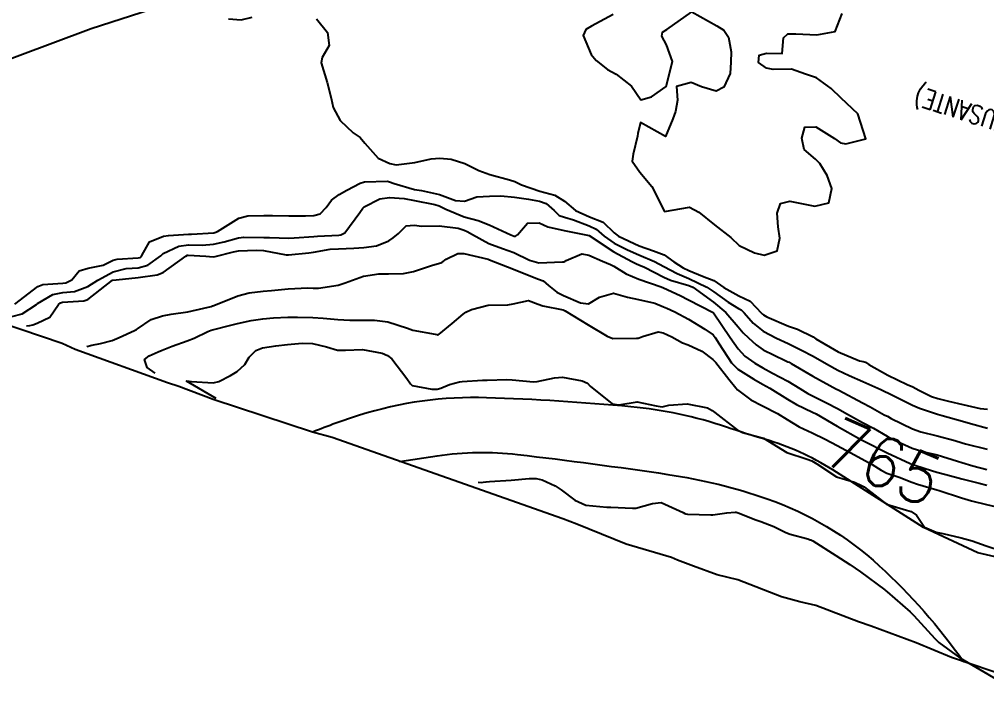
# Model space of a CAD drawing. Header units: metres. Extents: x 298520 to 308411, y 7433745 to 7450750.
# Drawn here: x 304137.5 to 304214.8, y 7439712.5 to 7439766.2 of the extents above; entities that cross this region are included whole.
import ezdxf
from ezdxf.enums import TextEntityAlignment as Align

# ---------------------------------------------------------------- set-up
doc = ezdxf.new("R2010")
doc.units = ezdxf.units.M
doc.header["$LTSCALE"] = 10
for name, color, linetype in [('Area', 45, 'Continuous'), ('Cotas', 45, 'Continuous'), ('Curvas de Nivel 1m', 11, 'Continuous'), ('Curvas de Nivel 5m', 15, 'Continuous'), ('TEXTO', 45, 'Continuous'), ('Vias Primárias', 230, 'Continuous')]:
    doc.layers.add(name, color=color, linetype=linetype)
doc.styles.add('ROMANS', font='romans', dxfattribs={"height": 0.2})
doc.styles.add('Style-STANDARD', font='STANDARD.shx')

msp = doc.modelspace()

# ---------------------------------------------------------------- linework, layer by layer
at = {"layer": 'Area'}
msp.add_polyline3d([(304216.702, 7439713.598, 766.18), (304211.988, 7439715.182, 766.202), (304209.16, 7439716.357, 766.071), (304205.568, 7439717.686, 766.612), (304204.569, 7439718.033, 766.822), (304201.152, 7439719.339, 767.283), (304199.861, 7439719.629, 769.624), (304198.404, 7439720.046, 769.812), (304194.915, 7439721.398, 770.403), (304193.275, 7439721.803, 770.213), (304191.373, 7439722.475, 770.242), (304190.09, 7439722.965, 770.25), (304189.621, 7439723.185, 770.231), (304186, 7439724.236, 769.862), (304182.066, 7439725.846, 768.241), (304180.943, 7439726.265, 766.952), (304162.503, 7439732.748, 770.943), (304160.945, 7439733.19, 768.003), (304153.003, 7439735.797, 774.762), (304150.267, 7439736.822, 773.303), (304149.348, 7439737.136, 764.873), (304141.965, 7439739.792, 763.351), (304140.937, 7439740.282, 763.281), (304132.647, 7439743.056, 760.513)], dxfattribs=at)
at = {"layer": 'Curvas de Nivel 1m', "flags": 128}
for points, elevation in [([(304184.947, 7439766.542), (304183.24, 7439765.611), (304182.772, 7439765.341), (304182.556, 7439764.877), (304183.21, 7439763.345), (304183.603, 7439762.864), (304184.51, 7439762.164), (304185.192, 7439761.781), (304186.416, 7439760.828), (304187.172, 7439759.743), (304188.008, 7439759.978), (304189.183, 7439760.8), (304189.705, 7439762.792), (304189.223, 7439764.135), (304188.841, 7439764.804), (304188.894, 7439765.146), (304189.238, 7439765.343), (304191.253, 7439766.77), (304193.242, 7439765.649), (304193.795, 7439765.298), (304194.175, 7439764.736), (304194.382, 7439763.566), (304194.37, 7439762.732), (304194.305, 7439761.844), (304193.806, 7439760.741), (304193.18, 7439760.415), (304192.016, 7439760.762), (304191.186, 7439761.103), (304190.018, 7439760.787), (304190.09, 7439759.704), (304189.942, 7439758.788), (304189.738, 7439758.207), (304189.133, 7439756.8), (304187.149, 7439757.918), (304186.926, 7439757.032), (304186.9, 7439756.822), (304186.559, 7439755.385), (304186.477, 7439754.826), (304187.1, 7439753.966), (304188.06, 7439752.81), (304189.063, 7439750.8), (304191.067, 7439751.145), (304191.805, 7439750.763), (304193.053, 7439749.76), (304194.353, 7439748.737), (304195.034, 7439748.105), (304196.238, 7439747.498), (304197.022, 7439747.331), (304198.057, 7439747.66), (304198.279, 7439748.688), (304198.151, 7439749.59), (304198.063, 7439750.69), (304198.32, 7439751.438), (304199.072, 7439751.624), (304199.871, 7439751.468), (304201.069, 7439751.237), (304202.197, 7439751.514), (304202.437, 7439752.636), (304202.046, 7439753.693), (304201.481, 7439754.646), (304201.116, 7439755.003), (304200.225, 7439755.765), (304200.035, 7439756.666), (304200.273, 7439757.536), (304201.147, 7439757.587), (304202.635, 7439756.635), (304203.13, 7439756.308), (304203.546, 7439756.209), (304205.133, 7439756.61), (304204.495, 7439758.617), (304203.175, 7439759.858), (304202.363, 7439760.638), (304201.191, 7439761.482), (304200.321, 7439761.79), (304199.198, 7439762.18), (304197.731, 7439762.161), (304197.198, 7439762.251), (304196.561, 7439762.706), (304196.629, 7439763.289), (304197.214, 7439763.448), (304198.465, 7439763.437), (304198.563, 7439764.687), (304198.923, 7439764.996), (304199.236, 7439765.004), (304199.551, 7439764.99), (304201.236, 7439764.91), (304202.693, 7439765.181), (304203.253, 7439766.63)], 759), ([(304137.15, 7439743.417), (304138.987, 7439744.818), (304139.401, 7439744.973), (304140.99, 7439745.092), (304141.234, 7439745.124), (304141.701, 7439745.363), (304142.284, 7439746.073), (304143.002, 7439746.276), (304144.211, 7439746.538), (304145.009, 7439746.913), (304145.323, 7439747.004), (304147.011, 7439747.107), (304147.167, 7439747.142), (304147.31, 7439747.297), (304147.922, 7439748.399), (304149.036, 7439748.838), (304149.422, 7439748.89), (304151.039, 7439748.997), (304151.28, 7439749.007), (304153.041, 7439749.115), (304153.137, 7439749.133), (304153.343, 7439749.226), (304155.054, 7439750.276), (304155.77, 7439750.478), (304157.056, 7439750.5), (304157.728, 7439750.501), (304159.056, 7439750.475), (304160.371, 7439750.455), (304161.056, 7439750.486), (304161.552, 7439750.631), (304162.027, 7439751.12), (304162.463, 7439751.725), (304163.079, 7439752.159), (304163.669, 7439752.516), (304164.742, 7439753.085), (304165.094, 7439753.178), (304166.934, 7439753.222), (304167.094, 7439753.182), (304167.458, 7439753.056), (304169.086, 7439752.574), (304169.639, 7439752.477), (304171.08, 7439752.17), (304172.372, 7439751.698), (304173.073, 7439751.632), (304174.07, 7439751.984), (304175.079, 7439752.035), (304175.981, 7439752.05), (304177.078, 7439751.969), (304178.2, 7439751.805), (304179.073, 7439751.624), (304179.596, 7439751.44), (304180.24, 7439750.902), (304180.65, 7439750.487), (304181.058, 7439750.365), (304181.789, 7439750.149), (304183.051, 7439749.657), (304183.593, 7439749.406), (304184.252, 7439748.852), (304185.034, 7439748.271), (304186.105, 7439747.751), (304187.021, 7439747.362), (304188.266, 7439746.807), (304189.009, 7439746.409), (304190.071, 7439745.851), (304191, 7439745.46), (304192.431, 7439744.756), (304192.989, 7439744.394), (304194.139, 7439743.58), (304194.976, 7439743.069), (304195.194, 7439742.945), (304195.434, 7439742.723), (304196.142, 7439741.9), (304196.948, 7439741.257), (304198.011, 7439740.689), (304198.939, 7439740.26), (304200.011, 7439739.742), (304200.929, 7439739.254), (304202.015, 7439738.639), (304202.916, 7439738.148), (304203.819, 7439737.711), (304204.902, 7439737.229), (304206.346, 7439736.588), (304206.719, 7439736.411), (304206.89, 7439736.327), (304207.341, 7439736.123), (304208.881, 7439735.343), (304209.43, 7439735.103), (304210.874, 7439734.632), (304211.24, 7439734.526), (304212.868, 7439734.054), (304213.494, 7439733.873), (304214.858, 7439733.494)], 761), ([(304136.916, 7439742.437), (304137.731, 7439742.639), (304138.874, 7439743.391), (304138.974, 7439743.47), (304140.183, 7439744.175), (304140.983, 7439744.329), (304141.912, 7439744.432), (304142.988, 7439744.83), (304143.785, 7439745.338), (304145, 7439746.005), (304146.055, 7439746.257), (304147.003, 7439746.325), (304147.782, 7439746.516), (304148.814, 7439747.282), (304148.914, 7439747.381), (304149.015, 7439747.451), (304150.253, 7439748.034), (304151.026, 7439748.149), (304152.132, 7439748.133), (304153.027, 7439748.192), (304153.867, 7439748.381), (304155.036, 7439748.712), (304155.459, 7439748.774), (304157.036, 7439748.746), (304157.488, 7439748.723), (304159.036, 7439748.689), (304159.48, 7439748.709), (304161.038, 7439748.813), (304161.331, 7439748.834), (304163.04, 7439748.931), (304163.198, 7439748.951), (304163.518, 7439749.103), (304164.712, 7439750.738), (304164.955, 7439751.082), (304165.012, 7439751.132), (304165.064, 7439751.172), (304166.324, 7439751.818), (304167.076, 7439751.936), (304168.273, 7439751.85), (304169.073, 7439751.699), (304170.722, 7439751.362), (304171.067, 7439751.265), (304171.588, 7439751.005), (304173.057, 7439750.396), (304174.172, 7439750.091), (304175.051, 7439749.737), (304176.781, 7439748.943), (304177.042, 7439748.846), (304177.152, 7439748.829), (304177.318, 7439748.937), (304178.111, 7439749.871), (304179.053, 7439749.9), (304179.736, 7439749.596), (304181.047, 7439749.288), (304183.029, 7439748.884), (304185.024, 7439747.594), (304186.462, 7439746.826), (304186.819, 7439746.631), (304187.01, 7439746.546), (304187.461, 7439746.363), (304189.001, 7439745.567), (304189.544, 7439745.337), (304190.994, 7439744.913), (304191.312, 7439744.767), (304192.981, 7439743.577), (304193.972, 7439742.74), (304194.956, 7439741.6), (304195.352, 7439741.129), (304195.767, 7439740.718), (304196.378, 7439740.149), (304196.934, 7439739.776), (304198.687, 7439738.921), (304198.924, 7439738.81), (304199.012, 7439738.767), (304199.176, 7439738.676), (304200.908, 7439737.667), (304202.805, 7439736.631), (304202.892, 7439736.582), (304202.991, 7439736.53), (304204.882, 7439735.521), (304205.479, 7439735.201), (304206.619, 7439734.584), (304206.788, 7439734.497), (304206.872, 7439734.452), (304207.159, 7439734.288), (304208.862, 7439733.465), (304209.535, 7439733.225), (304210.857, 7439732.907), (304212.248, 7439732.516), (304212.85, 7439732.324), (304213.109, 7439732.248), (304214.836, 7439731.821)], 762), ([(304138.093, 7439741.69), (304138.353, 7439741.695), (304138.589, 7439741.755), (304138.951, 7439741.9), (304139.955, 7439742.383), (304140.634, 7439743.373), (304140.816, 7439743.53), (304140.975, 7439743.564), (304142.664, 7439743.665), (304142.977, 7439743.784), (304144.962, 7439745.32), (304144.993, 7439745.335), (304146.773, 7439745.524), (304146.995, 7439745.543), (304148.531, 7439745.751), (304149, 7439745.945), (304150.817, 7439747.253), (304150.945, 7439747.32), (304151.014, 7439747.33), (304152.418, 7439747.236), (304153.013, 7439747.199), (304153.165, 7439747.228), (304154.627, 7439747.597), (304155.02, 7439747.663), (304156.473, 7439747.733), (304157.021, 7439747.689), (304158.824, 7439747.354), (304159.016, 7439747.346), (304160.633, 7439747.521), (304161.02, 7439747.577), (304162.34, 7439747.8), (304163.024, 7439747.843), (304164.235, 7439747.882), (304165.026, 7439747.934), (304166.04, 7439748.058), (304167.034, 7439748.48), (304167.389, 7439748.705), (304167.795, 7439749.052), (304168.416, 7439749.679), (304169.05, 7439749.721), (304169.663, 7439749.645), (304171.049, 7439749.665), (304172.574, 7439749.468), (304173.046, 7439749.319), (304173.285, 7439749.226), (304173.714, 7439748.98), (304175.032, 7439748.248), (304176.126, 7439747.849), (304177.022, 7439747.543), (304178.269, 7439746.927), (304179.011, 7439746.714), (304180.914, 7439746.794), (304181.012, 7439746.8), (304181.093, 7439746.808), (304181.213, 7439746.888), (304182.467, 7439747.43), (304183.02, 7439747.313), (304184.108, 7439746.854), (304184.751, 7439746.585), (304185.009, 7439746.441), (304186.001, 7439745.833), (304186.999, 7439745.403), (304188.794, 7439744.802), (304188.992, 7439744.721), (304190.299, 7439744.094), (304190.983, 7439743.763), (304192.94, 7439742.75), (304192.972, 7439742.72), (304194.317, 7439740.736), (304194.934, 7439739.839), (304195.471, 7439739.264), (304196.268, 7439738.71), (304196.917, 7439738.335), (304197.695, 7439737.908), (304198.902, 7439737.253), (304199.876, 7439736.665), (304200.52, 7439736.286), (304200.887, 7439736.089), (304201.991, 7439735.53), (304202.877, 7439735.07), (304203.67, 7439734.622), (304204.866, 7439733.968), (304205.769, 7439733.504), (304206.856, 7439732.879), (304207.386, 7439732.575), (304208.843, 7439731.899), (304209.77, 7439731.615), (304210.836, 7439731.373), (304212.462, 7439730.88), (304212.827, 7439730.759), (304213.696, 7439730.501), (304214.82, 7439730.202)], 763), ([(304142.903, 7439740.02), (304143.319, 7439740.146), (304143.988, 7439740.278), (304144.935, 7439740.503), (304145.502, 7439740.749), (304146.723, 7439741.302), (304146.87, 7439741.374), (304146.945, 7439741.44), (304148.046, 7439742.199), (304148.961, 7439742.48), (304149.634, 7439742.599), (304150.966, 7439742.808), (304151.333, 7439742.881), (304152.831, 7439743.231), (304152.936, 7439743.267), (304152.973, 7439743.28), (304153.048, 7439743.303), (304154.982, 7439744.063), (304155.871, 7439744.304), (304156.985, 7439744.438), (304157.66, 7439744.499), (304158.988, 7439744.623), (304160.567, 7439744.714), (304160.989, 7439744.698), (304161.425, 7439744.69), (304162.991, 7439744.916), (304163.533, 7439745.102), (304164.999, 7439745.655), (304166.226, 7439745.842), (304167.001, 7439745.821), (304168.196, 7439745.853), (304169.003, 7439746.032), (304170.513, 7439746.523), (304171.009, 7439746.648), (304171.268, 7439746.75), (304171.623, 7439747.004), (304172.551, 7439747.464), (304173.02, 7439747.457), (304174.973, 7439747.001), (304175.013, 7439746.991), (304175.082, 7439746.959), (304177.006, 7439746.209), (304178.241, 7439745.687), (304178.998, 7439745.416), (304179.36, 7439745.278), (304179.792, 7439744.908), (304180.454, 7439744.365), (304180.985, 7439744.099), (304182.35, 7439743.505), (304182.979, 7439743.437), (304183.87, 7439743.975), (304184.987, 7439744.287), (304186.108, 7439743.957), (304186.983, 7439743.79), (304188.29, 7439743.496), (304188.977, 7439743.206), (304189.258, 7439743.078), (304189.887, 7439742.786), (304190.965, 7439742.219), (304192.285, 7439741.424), (304192.946, 7439740.951), (304193.12, 7439740.748), (304193.433, 7439740.25), (304194.418, 7439738.735), (304194.915, 7439738.212), (304196.192, 7439737.422), (304196.898, 7439737.033), (304197.478, 7439736.694), (304198.884, 7439735.816), (304199.615, 7439735.404), (304200.874, 7439734.797), (304201.165, 7439734.647), (304202.863, 7439733.679), (304204.747, 7439732.611), (304204.852, 7439732.553), (304204.968, 7439732.491), (304206.837, 7439731.543), (304208.696, 7439730.69), (304208.824, 7439730.642), (304209.07, 7439730.556), (304210.401, 7439730.118), (304210.818, 7439729.999), (304211.532, 7439729.807), (304212.812, 7439729.458), (304214.195, 7439729.11), (304214.808, 7439728.96)], 764), ([(304153.253, 7439735.87), (304150.875, 7439737.256), (304150.893, 7439737.278), (304151.264, 7439737.246), (304153.001, 7439737.119), (304153.465, 7439737.221), (304154.389, 7439737.719), (304154.905, 7439738.03), (304155.522, 7439738.586), (304155.875, 7439739.19), (304156.403, 7439739.711), (304156.93, 7439739.925), (304158.019, 7439740.082), (304158.933, 7439740.182), (304160.099, 7439740.307), (304160.934, 7439740.272), (304162.058, 7439739.992), (304162.929, 7439739.746), (304163.564, 7439739.736), (304164.93, 7439739.783), (304166.501, 7439739.49), (304166.926, 7439739.323), (304167.263, 7439739.057), (304168.463, 7439737.481), (304168.758, 7439737.041), (304168.892, 7439736.921), (304170.482, 7439736.61), (304170.889, 7439736.612), (304171.193, 7439736.704), (304171.883, 7439737), (304172.681, 7439737.207), (304172.897, 7439737.231), (304174.531, 7439737.333), (304174.899, 7439737.343), (304176.461, 7439737.382), (304176.899, 7439737.377), (304178.604, 7439737.216), (304178.897, 7439737.222), (304180.273, 7439737.529), (304180.903, 7439737.584), (304182.474, 7439737.3), (304182.896, 7439737.098), (304183.132, 7439736.868), (304184.879, 7439735.448), (304185.412, 7439735.376), (304186.881, 7439735.603), (304188.395, 7439735.287), (304188.877, 7439735.223), (304189.417, 7439735.331), (304190.88, 7439735.454), (304192.49, 7439735.14), (304192.875, 7439734.912), (304193.086, 7439734.748), (304194.859, 7439733.36), (304195.285, 7439733.151), (304196.853, 7439732.744), (304196.96, 7439732.699), (304198.836, 7439731.559), (304200.445, 7439731.04), (304200.827, 7439730.891), (304201.232, 7439730.646), (304202.813, 7439729.616), (304204.233, 7439729.192), (304204.806, 7439728.939), (304205.008, 7439728.81), (304205.266, 7439728.603), (304206.786, 7439727.44), (304208.382, 7439726.961), (304208.777, 7439726.86), (304209.199, 7439726.554), (304209.82, 7439725.6), (304210.759, 7439725.188), (304211.307, 7439725.081), (304212.755, 7439724.755), (304213.649, 7439724.501), (304214.749, 7439724.095), (304215.981, 7439723.708)], 766), ([(304174.183, 7439729.18), (304174.402, 7439729.176), (304174.583, 7439729.194), (304174.806, 7439729.232), (304175.082, 7439729.242), (304176.807, 7439729.34), (304178.245, 7439729.489), (304178.809, 7439729.489), (304179.281, 7439729.386), (304180.331, 7439728.897), (304180.798, 7439728.593), (304181.899, 7439727.766), (304182.78, 7439727.344), (304184.442, 7439727.189), (304184.778, 7439727.186), (304186.493, 7439727.109), (304186.777, 7439727.124), (304188.1, 7439727.49), (304188.785, 7439727.574), (304190.561, 7439726.773), (304190.692, 7439726.691), (304190.772, 7439726.659), (304190.897, 7439726.643), (304192.771, 7439726.589), (304192.927, 7439726.593), (304194.04, 7439726.737), (304194.707, 7439726.798), (304194.774, 7439726.792), (304195.032, 7439726.726), (304196.277, 7439726.216), (304196.766, 7439726.042), (304197.807, 7439725.645), (304198.758, 7439725.169), (304199.109, 7439725.027), (304200.508, 7439724.654), (304200.697, 7439724.595), (304200.752, 7439724.579), (304200.898, 7439724.502), (304202.74, 7439723.326), (304203.872, 7439722.619), (304204.724, 7439722.038), (304206.65, 7439720.581), (304206.681, 7439720.559), (304206.703, 7439720.54), (304206.848, 7439720.432), (304208.686, 7439718.843), (304208.973, 7439718.557), (304210.656, 7439716.718), (304210.827, 7439716.537), (304210.972, 7439716.376), (304212.657, 7439715.174), (304217.262, 7439712.462)], 767)]:
    msp.add_lwpolyline(points, dxfattribs=dict(at, elevation=elevation))
at = {"layer": 'Curvas de Nivel 5m', "flags": 128}
for points, elevation in [([(304154.215, 7439766.188), (304155.242, 7439766.117), (304156.107, 7439766.329)], 760), ([(304161.244, 7439766.2), (304162.141, 7439765.121), (304162.262, 7439764.081), (304161.702, 7439763.125), (304161.637, 7439762.695), (304162.107, 7439761.121), (304162.424, 7439759.864), (304162.588, 7439759.116), (304163.147, 7439758.082), (304164.194, 7439757.094), (304164.756, 7439756.713), (304165.125, 7439756.262), (304166.18, 7439755.069), (304167.109, 7439754.645), (304167.628, 7439754.535), (304169.11, 7439754.733), (304170.408, 7439755.021), (304171.114, 7439755.08), (304172.013, 7439755.001), (304173.109, 7439754.642), (304174.221, 7439754.09), (304175.101, 7439753.764), (304176.687, 7439753.354), (304177.096, 7439753.199), (304177.622, 7439752.935), (304179.086, 7439752.439), (304180.293, 7439752.119), (304181.07, 7439751.633), (304181.948, 7439750.881), (304183.058, 7439750.381), (304184.155, 7439749.954), (304185.046, 7439749.11), (304185.371, 7439748.837), (304187.032, 7439748.073), (304188.17, 7439747.664), (304189.021, 7439747.355), (304189.813, 7439746.788), (304190.543, 7439746.311), (304191.006, 7439746.094), (304192.105, 7439745.656), (304192.998, 7439745.289), (304193.806, 7439744.742), (304194.986, 7439744.07), (304195.909, 7439743.643), (304196.817, 7439742.702), (304196.882, 7439742.621), (304196.962, 7439742.561), (304197.245, 7439742.412), (304198.953, 7439741.666), (304199.685, 7439741.404), (304200.944, 7439740.789), (304201.156, 7439740.648), (304202.933, 7439739.594), (304204.641, 7439738.897), (304204.925, 7439738.842), (304205.106, 7439738.789), (304205.373, 7439738.603), (304206.91, 7439737.728), (304208.457, 7439737.007), (304208.897, 7439736.809), (304209.39, 7439736.553), (304210.389, 7439736.038), (304210.886, 7439735.864), (304211.753, 7439735.653), (304212.882, 7439735.385), (304214.288, 7439735.086), (304214.878, 7439735.021)], 760), ([(304148.353, 7439737.9), (304147.726, 7439738.348), (304147.516, 7439738.994), (304147.893, 7439739.29), (304148.616, 7439739.593), (304148.927, 7439739.725), (304149.717, 7439740.055), (304150.935, 7439740.483), (304151.491, 7439740.691), (304152.579, 7439741.234), (304152.841, 7439741.334), (304152.945, 7439741.366), (304154.415, 7439741.744), (304154.953, 7439741.873), (304156.037, 7439742.109), (304156.959, 7439742.246), (304157.822, 7439742.31), (304158.961, 7439742.361), (304159.735, 7439742.375), (304160.961, 7439742.346), (304161.796, 7439742.286), (304162.959, 7439742.181), (304163.915, 7439742.139), (304164.959, 7439742.135), (304165.891, 7439742.139), (304166.957, 7439742.002), (304168.513, 7439741.481), (304168.947, 7439741.34), (304170.734, 7439741.013), (304170.907, 7439740.975), (304170.942, 7439740.964), (304170.983, 7439740.969), (304171.059, 7439741.009), (304172.089, 7439741.866), (304172.967, 7439742.608), (304173.195, 7439742.761), (304173.639, 7439742.98), (304174.977, 7439743.323), (304176.553, 7439743.368), (304176.978, 7439743.449), (304178.206, 7439743.702), (304178.978, 7439743.406), (304179.335, 7439743.273), (304180.973, 7439742.945), (304181.117, 7439742.889), (304182.956, 7439741.759), (304184.48, 7439740.855), (304184.941, 7439740.659), (304186.821, 7439740.701), (304186.942, 7439740.705), (304187.046, 7439740.715), (304187.301, 7439740.816), (304188.553, 7439741.199), (304188.948, 7439741.13), (304189.65, 7439740.789), (304190.491, 7439740.329), (304190.937, 7439740.171), (304192.037, 7439739.654), (304192.925, 7439739.003), (304193.161, 7439738.748), (304194.21, 7439737.43), (304194.755, 7439736.731), (304194.891, 7439736.577), (304195.947, 7439735.777), (304196.879, 7439735.295), (304198.076, 7439734.688), (304198.868, 7439734.195), (304199.822, 7439733.625), (304200.858, 7439733.137), (304201.902, 7439732.64), (304202.845, 7439732.135), (304203.897, 7439731.56), (304204.829, 7439731.047), (304205.647, 7439730.598), (304206.382, 7439730.15), (304206.816, 7439729.925), (304207.796, 7439729.587), (304208.809, 7439729.187), (304209.276, 7439729.022), (304210.804, 7439728.592), (304211.016, 7439728.528), (304212.794, 7439727.94), (304213.584, 7439727.71), (304214.787, 7439727.401), (304216.163, 7439727.089)], 765)]:
    msp.add_lwpolyline(points, dxfattribs=dict(at, elevation=elevation))
at = {"layer": 'Vias Primárias'}
msp.add_lwpolyline([(304451.483, 7439749.95), (304445.667, 7439754.509), (304424.297, 7439768.96), (304384.543, 7439795.253, -0.004602), (304372.936, 7439803.084, 0.05332), (304358.395, 7439810.956, 0.097274), (304330.236, 7439816.539, 0.080796), (304314.2, 7439813.961, 0.043313), (304295.433, 7439805.865, -0.013075), (304282.923, 7439799.546), (304259.868, 7439788.395, 0.000674), (304252.865, 7439784.996, -0.038331), (304245.658, 7439782.146, -0.01595), (304237.504, 7439779.907, -0.03173), (304225.8, 7439777.865, 0.01135), (304215.064, 7439776.44, -0.019052), (304201.114, 7439774.806), (304187.294, 7439773.098), (304171.184, 7439771.736), (304160.992, 7439770.651), (304153.579, 7439768.744), (304143.246, 7439765.413), (304123.055, 7439757.868), (304106.091, 7439751.882)], format="xyb", dxfattribs=at)
for points, elevation in [([(304246.121, 7439724.312), (304232.832, 7439722.509), (304221.849, 7439721.769), (304214.101, 7439723.543), (304209.739, 7439725.579), (304202.5, 7439730.167, 0.07015), (304197.071, 7439732.623, -0.010392), (304194.004, 7439733.59, 0.058354), (304186.379, 7439735.214, 0.015276), (304174.839, 7439735.937, 0.084633), (304164.693, 7439734.541, 0.020193), (304160.945, 7439733.19, 39.657152)], 766.815), ([(304167.889, 7439730.854), (304170.907, 7439731.301, -0.065587), (304177.323, 7439731.404, -0.008275), (304189.334, 7439729.815, -0.046514), (304197.264, 7439727.865, -0.102412), (304206.219, 7439722.52, -0.053534), (304212.963, 7439714.855, 1.971511)], 769.777)]:
    msp.add_lwpolyline(points, format="xyb", dxfattribs=dict(at, elevation=elevation))

# ---------------------------------------------------------------- texts
at = {"layer": 'Cotas', "style": 'Style-STANDARD'}
msp.add_text('765', height=4, rotation=336.59784, dxfattribs=at).set_placement((304206.569, 7439730.797, 765), align=Align.MIDDLE_CENTER)
at = {"layer": 'TEXTO', "style": 'ROMANS', "width": 0.8}
msp.add_text('FUNDO=738,653 (SEÇÃO JUSANTE)', height=1.5, rotation=162.14053, dxfattribs=at).set_placement((304236.431, 7439752.092))

doc.saveas('drawing.dxf')
